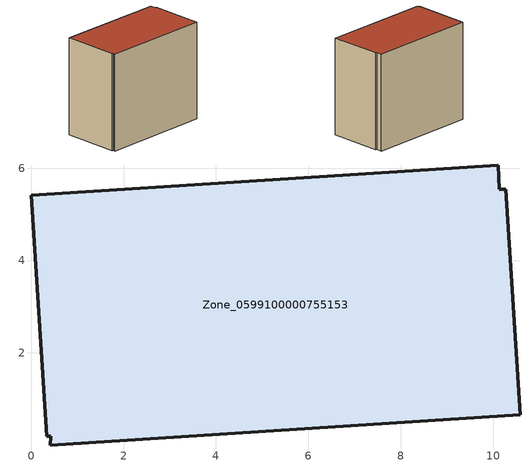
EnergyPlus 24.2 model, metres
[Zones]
Zone_0599100000755153
 floor ground (C_G): 0.41,0.01 0.42,0.2 0.33,0.19 0,5.41 10.12,6.07 10.14,5.55 10.27,5.54 10.59,0.66 z0
 wall outside (C_F): 0.42,0.2 0.41,0.01 10.59,0.66 10.27,5.54 10.14,5.55 10.12,6.07 0,5.41 0.33,0.19 0.42,0.2 z0:9.04
 roof outside (C_R): 10.27,5.54 10.14,5.55 10.12,6.07 0,5.41 0.33,0.19 0.42,0.2 0.41,0.01 10.59,0.66 z9.04
[BUILDING]
Pand.0599100000755153: North Axis=0; Terrain=City; Loads Convergence Tolerance Value=0.04; Temperature Convergence Tolerance Value=0.4; Solar Distribution=FullExterior; Maximum Number of Warmup Days=25; Minimum Number of Warmup Days=1
[Site:Location]
Rotterdam.The.Hague.AP_ZH_NLD Design_Conditions: Latitude=51.96; Longitude=4.45; Time Zone=1; Elevation=-4.5
[SITE:GROUNDTEMPERATURE:BUILDINGSURFACE]
18, 18, 18, 18, 18, 18, 18, 18, 18, 18, 18, 18
[MATERIAL] Thermal Absorptance=0.9; Solar Absorptance=0.7; Visible Absorptance=0.7
Name | Roughness | Thickness | Conductivity | Density | Specific Heat
G.TI.2006-2014 | MediumSmooth | 0.15 | 0.06 | 540 | 1210
F.TI.2006-2014 | Rough | 0.3 | 0.12 | 1920 | 840
R.TI.2006-2014 | MediumRough | 0.2 | 0.08 | 1500 | 1000
[CONSTRUCTION]
C_G: G.TI.2006-2014
C_F: F.TI.2006-2014
C_R: R.TI.2006-2014
[ZONE]
Zone_0599100000755153: Type=1; Multiplier=1; Ceiling Height=Autocalculate; Volume=Autocalculate; Floor Area=autocalculate; Part of Total Floor Area=Yes
[ZONEINFILTRATION:DESIGNFLOWRATE]
Infil_Zone_0599100000755153: Zone or ZoneList or Space or SpaceList=Zone_0599100000755153; Schedule=AlwaysOn; Design Flow Rate Calculation Method=Flow/Area; Flow Rate per Floor Area=0.0015; Constant Term Coefficient=1; Temperature Term Coefficient=0; Velocity Term Coefficient=0; Velocity Squared Term Coefficient=0
[HVACTEMPLATE:ZONE:IDEALLOADSAIRSYSTEM]
Zone_0599100000755153: Maximum Heating Supply Air Temperature=50; Minimum Cooling Supply Air Temperature=13; Maximum Heating Supply Air Humidity Ratio=0.0156; Minimum Cooling Supply Air Humidity Ratio=0.0077; Heating Limit=NoLimit; Cooling Limit=NoLimit; Dehumidification Control Type=ConstantSensibleHeatRatio; Cooling Sensible Heat Ratio=0.7; Dehumidification Setpoint=60; Humidification Control Type=None; Humidification Setpoint=30; Outdoor Air Method=None; Outdoor Air Flow Rate per Person=0.00944; Outdoor Air Flow Rate per Zone Floor Area=0; Outdoor Air Flow Rate per Zone=0; Demand Controlled Ventilation Type=None; Outdoor Air Economizer Type=NoEconomizer; Heat Recovery Type=None; Sensible Heat Recovery Effectiveness=0.7; Latent Heat Recovery Effectiveness=0.65
[ZONECONTROL:THERMOSTAT]
ThermostatControl_Zone_0599100000755153: Zone or ZoneList=Zone_0599100000755153; Control Type Schedule=DualSetpointControlType; Control 1=Thermostat_Zone_0599100000755153; Temperature Difference Between Cutout And Setpoint=0
[THERMOSTATSETPOINT:DUALSETPOINT]
Thermostat_Zone_0599100000755153: Heating Setpoint Temperature Schedule=HeatingSetpoint_Zone_0599100000755153; Cooling Setpoint Temperature Schedule=CoolingSetpoint_Zone_0599100000755153
[SCHEDULE:COMPACT]
HeatingSetpoint_Zone_0599100000755153: Through: 12/31, For: AllDays, Until: 24:00, 21
CoolingSetpoint_Zone_0599100000755153: Through: 12/31, For: AllDays, Until: 24:00, 24
DualSetpointControlType: Through: 12/31, For: AllDays, Until: 24:00, 4
AlwaysOn: Through: 12/31, For: AllDays, Until: 24:00, 1
